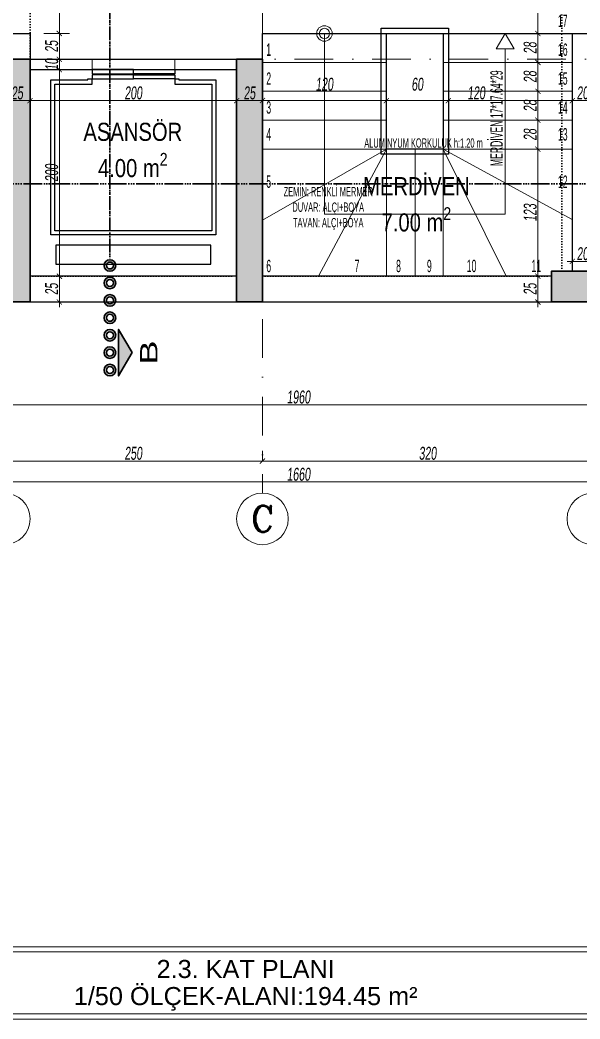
# Model space of a CAD drawing. Header units: millimetres. Extents: x -2145 to 33996, y -835 to 2363.
# Drawn here: x 14820 to 15362, y -835 to 133 of the extents above; entities that cross this region are included whole.
import ezdxf
from ezdxf.enums import TextEntityAlignment as Align

# ---------------------------------------------------------------- set-up
doc = ezdxf.new("R2010")
doc.units = ezdxf.units.MM
for name, pattern in [('ACAD_ISO06W100', [36, 24, -3, 0, -3, 0, -3, 0, -3]), ('DASHDOT', [1, 0.5, -0.25, 0, -0.25]), ('DOT', [0.25, 0, -0.25]), ('HIDDEN', [9.525, 6.35, -3.175])]:
    doc.linetypes.add(name, pattern=pattern)
doc.layers.add('ALAN', color=3, linetype='Continuous', lineweight=25, plot=False)
for name, color, linetype, lineweight in [('arcCGDM_antet', 85, 'Continuous', 20), ('NET_AKS', 251, 'DASHDOT', 9), ('NET_AKS_YAZI', 31, 'DASHDOT', 9), ('NET_DUVAR', 150, 'Continuous', 18), ('NET_IZDUSUM', 251, 'HIDDEN', 5), ('NET_KESİT_ÇİZİGİSİ', 1, 'Continuous', 30), ('NET_KOLON_TARAMA', 8, 'Continuous', 0), ('NET_MERDİVEN', 212, 'Continuous', 13), ('NET_TAŞIYICI', 1, 'Continuous', 35), ('NET_ÖLÇÜ DIŞ', 235, 'Continuous', 9), ('NET_ÖLÇÜ İÇ', 54, 'Continuous', 9), ('NET_ÖLÇÜ_AKS', 31, 'Continuous', 15), ('T-INCE', 254, 'Continuous', 0)]:
    doc.layers.add(name, color=color, linetype=linetype, lineweight=lineweight)
for name, color, linetype in [('Merdiven', 7, 'Continuous'), ('NET_KİRİŞ', 253, 'DOT'), ('NET_POZ', 41, 'Continuous'), ('T-GOR-5', 33, 'Continuous'), ('T-MAH-AD', 7, 'Continuous'), ('text', 7, 'Continuous')]:
    doc.layers.add(name, color=color, linetype=linetype)
doc.styles.add('ARIALTR', font='arial.ttf', dxfattribs={"width": 0.8, "height": 22.5})
doc.styles.add('ARıAL', font='arial.ttf', dxfattribs={"width": 0.7})
doc.styles.add('BODRUM', font='swisscl.ttf', dxfattribs={"width": 0.8, "oblique": 5})
doc.styles.get("Standard").update_dxf_attribs({"font": 'arial.ttf'})
doc.styles.add('TAks_2', font='ROMANC', dxfattribs={"height": 5})
doc.dimstyles.new('olcu-50', dxfattribs={"dimscale": 0, "dimtxt": 12.5, "dimasz": 5, "dimexe": 10, "dimexo": 10, "dimgap": 1, "dimtad": 1, "dimdec": 1, "dimzin": 12, "dimtxsty": 'BODRUM', "dimblk": 'ARCHTICK', "dimcen": 8, "dimdle": 5, "dimclrd": 256, "dimclre": 256, "dimclrt": 256, "dimadec": 0, "dimazin": 2, "dimtfac": 1, "dimtdec": 1, "dimtix": 1, "dimtmove": 0, "dimatfit": 3, "dimldrblk": 'ARCHTICK', "dimfxl": 15, "dimfxlon": 1, "dimlwd": -1, "dimlwe": -1, "dimarcsym": 0})

# ---------------------------------------------------------------- blocks, each defined once
blk = doc.blocks.new('A$Cec846f78')
at = {"layer": 'NET_TAŞIYICI'}
for points in [[(-1115, 0), (-1115, 235), (-1090, 235), (-1090, 225), (-1090, 0)], [(-890, 0), (-890, 225), (-890, 235), (-865, 235), (-865, 0)], [(-585, 0), (-585, 30), (-505, 30), (-505, 0)]]:
    blk.add_lwpolyline(points, close=True, dxfattribs=at)
blk = doc.blocks.new('A$Ca5374770')
at = {"layer": 'NET_KOLON_TARAMA'}
h = blk.add_hatch(dxfattribs=at)
h.set_pattern_fill('ANSI33', color=256)
h.paths.add_polyline_path([(1115, 0), (1115, 235), (1090, 235), (1090, 225), (1090, 0)])
h.paths.add_polyline_path([(890, 0), (890, 225), (890, 235), (865, 235), (865, 0)])
h.paths.add_polyline_path([(1580, 30), (1580, 0), (1660, 0), (1660, 30)])
h.paths.add_polyline_path([(1620, 455), (1620, 385), (1660, 385), (1660, 455)])
h.paths.add_polyline_path([(80, 950), (80, 980), (0, 980), (0, 950)])
h.paths.add_polyline_path([(1580, 980), (1580, 950), (1660, 950), (1660, 980)])
h.paths.add_polyline_path([(1035, 980), (1035, 950), (1115, 950), (1115, 980)])
h.paths.add_polyline_path([(625, 950), (625, 980), (545, 980), (545, 950)])
h.paths.add_polyline_path([(80, 0), (80, 30), (0, 30), (0, 0)])
h.paths.add_polyline_path([(1051, 425), (1051, 385), (1121, 385), (1121, 425)])
h.paths.add_polyline_path([(609, 385), (609, 425), (539, 425), (539, 385)])
h.paths.add_polyline_path([(585, 0), (585, 30), (505, 30), (505, 0)])
h.paths.add_polyline_path([(40, 385), (40, 455), (0, 455), (0, 385)])
at = {"layer": 'NET_TAŞIYICI', "xscale": -1}
blk.add_blockref('A$Cec846f78', (0, 0), dxfattribs=at)
blk = doc.blocks.new('*U618')
for points in [[(0, -4), (0, 0), (-40, 0), (-40, -4)], [(0, -4), (0, 0), (40, 0), (40, -4)], [(0, -9), (0, -5), (-40, -5), (-40, -9)], [(0, -9), (0, -5), (40, -5), (40, -9)], [(75, -170), (-75, -170), (-75, -188.45), (75, -188.45)]]:
    blk.add_lwpolyline(points, close=True)
for points in [[(40, -9), (44, -9), (44, -10), (80, -10), (80, -160), (-80, -160), (-80, -10), (-44, -10), (-44, -9), (-40, -9)], [(40, -9), (40, -14), (76, -14), (76, -156), (-76, -156), (-76, -14), (-40, -14), (-40, -9)]]:
    blk.add_lwpolyline(points)
blk = doc.blocks.new('İŞRT - KES YER')
at = {"layer": 'NET_KESİT_ÇİZİGİSİ'}
h = blk.add_hatch(color=251, dxfattribs=at)
h.dxf.hatch_style = 1
h.paths.add_polyline_path([(0, 0), (40, -23.1), (-40, -23.1)])
h = blk.add_hatch(color=256, dxfattribs=at)
h.dxf.hatch_style = 1
h.paths.add_polyline_path([(160, -38.1, -1), (140, -38.1, -1)])
h.paths.add_polyline_path([(144, -38.1, 1), (156, -38.1, 1)], flags=16)
h.paths.add_polyline_path([(130, -38.1, -1), (110, -38.1, -1)])
h.paths.add_polyline_path([(114, -38.1, 1), (126, -38.1, 1)], flags=16)
h.paths.add_polyline_path([(100, -38.1, -1), (80, -38.1, -1)])
h.paths.add_polyline_path([(84, -38.1, 1), (96, -38.1, 1)], flags=16)
h.paths.add_polyline_path([(70, -38.1, -1), (50, -38.1, -1)])
h.paths.add_polyline_path([(54, -38.1, 1), (66, -38.1, 1)], flags=16)
h.paths.add_polyline_path([(40, -38.1, -1), (20, -38.1, -1)])
h.paths.add_polyline_path([(24, -38.1, 1), (36, -38.1, 1)], flags=16)
h.paths.add_polyline_path([(10, -38.1, -1), (-10, -38.1, -1)])
h.paths.add_polyline_path([(-6, -38.1, 1), (6, -38.1, 1)], flags=16)
h.paths.add_polyline_path([(-20, -38.1, -1), (-40, -38.1, -1)])
h.paths.add_polyline_path([(-36, -38.1, 1), (-24, -38.1, 1)], flags=16)
blk.add_lwpolyline([(0, 0), (40, -23.1), (-40, -23.1)], close=True, dxfattribs=at)
for centre, radius in [((-30, -38.1), 10), ((-30, -38.1), 6), ((0, -38.1), 10), ((0, -38.1), 6), ((30, -38.1), 10), ((30, -38.1), 6), ((60, -38.1), 10), ((60, -38.1), 6), ((90, -38.1), 10), ((90, -38.1), 6), ((120, -38.1), 10), ((120, -38.1), 6), ((150, -38.1), 10), ((150, -38.1), 6)]:
    blk.add_circle(centre, radius, dxfattribs=at)
blk = doc.blocks.new('*U634')
at = {"layer": 'NET_KESİT_ÇİZİGİSİ', "linetype": 'ACAD_ISO06W100'}
blk.add_lwpolyline([(1807.3, 0), (200, 0)], dxfattribs=at)
at = {"layer": 'NET_KESİT_ÇİZİGİSİ'}
blk.add_blockref('İŞRT - KES YER', (40, 38.1), dxfattribs=at)
at = {"layer": 'NET_KESİT_ÇİZİGİSİ', "style": 'ARıAL', "width": 1.5}
for tag, p in [('KESİTSOL', (40, 66.8)), ('KESİTSAĞ', (1967.3, 66.8))]:
    blk.add_attdef(tag, text='', height=30, dxfattribs=at).set_placement(p, align=Align.MIDDLE_CENTER)
blk = doc.blocks.new('_ArchTick')
at = {"color": 0, "linetype": 'ByBlock', "const_width": 0.15}
blk.add_lwpolyline([(-0.5, -0.5), (0.5, 0.5)], dxfattribs=at)
blk = doc.blocks.new('*D1577')
at = {"layer": 'Defpoints', "color": 0, "transparency": 16777216}
for p in [(-285, -1133.99), (-35, -1133.99), (-35, -1133.99)]:
    blk.add_point(p, dxfattribs=at)
at = {"layer": 'NET_ÖLÇÜ_AKS', "transparency": 16777216}
for p, q in [((-285, -1133.99), (-285, -1123.99)), ((-35, -1133.99), (-35, -1123.99)), ((-290, -1133.99), (-30, -1133.99))]:
    blk.add_line(p, q, dxfattribs=at)
at = {"layer": 'NET_ÖLÇÜ_AKS', "transparency": 16777216, "xscale": 5, "yscale": 5, "zscale": 5, "rotation": 180}
blk.add_blockref('_ArchTick', (-285, -1133.99), dxfattribs=at)
at = {"layer": 'NET_ÖLÇÜ_AKS', "transparency": 16777216, "xscale": 5, "yscale": 5, "zscale": 5}
blk.add_blockref('_ArchTick', (-35, -1133.99), dxfattribs=at)
at = {"layer": 'NET_ÖLÇÜ_AKS', "transparency": 16777216, "insert": (-160, -1126.59), "char_height": 12.5, "attachment_point": 5, "style": 'BODRUM'}
blk.add_mtext('250', dxfattribs=at)
blk = doc.blocks.new('*D1578')
at = {"layer": 'Defpoints', "color": 0, "transparency": 16777216}
for p in [(-35, -1133.99), (285, -1133.99), (285, -1133.99)]:
    blk.add_point(p, dxfattribs=at)
at = {"layer": 'NET_ÖLÇÜ_AKS', "transparency": 16777216}
for p, q in [((-35, -1133.99), (-35, -1123.99)), ((285, -1133.99), (285, -1123.99)), ((-40, -1133.99), (290, -1133.99))]:
    blk.add_line(p, q, dxfattribs=at)
at = {"layer": 'NET_ÖLÇÜ_AKS', "transparency": 16777216, "xscale": 5, "yscale": 5, "zscale": 5, "rotation": 180}
blk.add_blockref('_ArchTick', (-35, -1133.99), dxfattribs=at)
at = {"layer": 'NET_ÖLÇÜ_AKS', "transparency": 16777216, "xscale": 5, "yscale": 5, "zscale": 5}
blk.add_blockref('_ArchTick', (285, -1133.99), dxfattribs=at)
at = {"layer": 'NET_ÖLÇÜ_AKS', "transparency": 16777216, "insert": (125, -1126.58), "char_height": 12.5, "attachment_point": 5, "style": 'BODRUM'}
blk.add_mtext('320', dxfattribs=at)
blk = doc.blocks.new('*D1580')
at = {"layer": 'Defpoints', "color": 0, "transparency": 16777216}
for p in [(-830, -1133.99), (830, -1133.99), (830, -1154.27)]:
    blk.add_point(p, dxfattribs=at)
at = {"layer": 'NET_ÖLÇÜ_AKS', "transparency": 16777216}
for p, q in [((-830, -1143.99), (-830, -1164.27)), ((830, -1143.99), (830, -1164.27)), ((-835, -1154.27), (835, -1154.27))]:
    blk.add_line(p, q, dxfattribs=at)
at = {"layer": 'NET_ÖLÇÜ_AKS', "transparency": 16777216, "xscale": 5, "yscale": 5, "zscale": 5, "rotation": 180}
blk.add_blockref('_ArchTick', (-830, -1154.27), dxfattribs=at)
at = {"layer": 'NET_ÖLÇÜ_AKS', "transparency": 16777216, "xscale": 5, "yscale": 5, "zscale": 5}
blk.add_blockref('_ArchTick', (830, -1154.27), dxfattribs=at)
at = {"layer": 'NET_ÖLÇÜ_AKS', "transparency": 16777216, "insert": (0, -1146.87), "char_height": 12.5, "attachment_point": 5, "style": 'BODRUM'}
blk.add_mtext('1660', dxfattribs=at)
blk = doc.blocks.new('A$C5ec6af74')
at = {"layer": 'NET_AKS', "ltscale": 75}
for p, q in [((-70, 1185), (-70, -185)), ((1125, 235), (-1195, 235)), ((1125, 0), (-1195, 0))]:
    blk.add_line(p, q, dxfattribs=at)
at = {"layer": 'NET_AKS', "linetype": 'Continuous', "ltscale": 100}
for centre in [(-320, -210), (-70, -210), (250, -210)]:
    blk.add_circle(centre, 25, dxfattribs=at)
at = {"layer": 'NET_AKS_YAZI', "linetype": 'Continuous', "style": 'TAks_2'}
blk.add_text('C', height=25, dxfattribs=at).set_placement((-70, -210), align=Align.MIDDLE_CENTER)
blk = doc.blocks.new('*D864')
at = {"layer": 'Defpoints', "color": 0, "transparency": 16777216}
for p in [(14857.79, -115.39), (14857.79, -115.39), (14857.79, -140.39)]:
    blk.add_point(p, dxfattribs=at)
at = {"layer": 'NET_ÖLÇÜ İÇ', "transparency": 16777216}
for p, q in [((14857.79, -145.39), (14857.79, -110.39)), ((14857.79, -115.39), (14867.79, -115.39)), ((14857.79, -140.39), (14867.79, -140.39))]:
    blk.add_line(p, q, dxfattribs=at)
at = {"layer": 'NET_ÖLÇÜ İÇ', "transparency": 16777216, "xscale": 5, "yscale": 5, "zscale": 5}
for p, rotation in [((14857.79, -115.39), 90), ((14857.79, -140.39), 270)]:
    blk.add_blockref('_ArchTick', p, dxfattribs=dict(at, rotation=rotation))
at = {"layer": 'NET_ÖLÇÜ İÇ', "transparency": 16777216, "insert": (14850.39, -127.89), "char_height": 12.5, "attachment_point": 5, "rotation": 90, "style": 'BODRUM'}
blk.add_mtext('25', dxfattribs=at)
blk = doc.blocks.new('*D865')
at = {"layer": 'Defpoints', "color": 0, "transparency": 16777216}
for p in [(14857.79, 84.61), (14857.79, 84.61), (14857.79, -115.39)]:
    blk.add_point(p, dxfattribs=at)
at = {"layer": 'NET_ÖLÇÜ İÇ', "transparency": 16777216}
for p, q in [((14857.79, -120.39), (14857.79, 89.61)), ((14857.79, 84.61), (14867.79, 84.61)), ((14857.79, -115.39), (14867.79, -115.39))]:
    blk.add_line(p, q, dxfattribs=at)
at = {"layer": 'NET_ÖLÇÜ İÇ', "transparency": 16777216, "xscale": 5, "yscale": 5, "zscale": 5}
for p, rotation in [((14857.79, 84.61), 90), ((14857.79, -115.39), 270)]:
    blk.add_blockref('_ArchTick', p, dxfattribs=dict(at, rotation=rotation))
at = {"layer": 'NET_ÖLÇÜ İÇ', "transparency": 16777216, "insert": (14850.39, -15.39), "char_height": 12.5, "attachment_point": 5, "rotation": 90, "style": 'BODRUM'}
blk.add_mtext('200', dxfattribs=at)
blk = doc.blocks.new('*D866')
at = {"layer": 'Defpoints', "color": 0, "transparency": 16777216}
for p in [(14857.79, 94.61), (14857.79, 94.61), (14857.79, 84.61)]:
    blk.add_point(p, dxfattribs=at)
at = {"layer": 'NET_ÖLÇÜ İÇ', "transparency": 16777216}
for p, q in [((14857.79, 94.61), (14857.79, 99.61)), ((14857.79, 94.61), (14867.79, 94.61)), ((14857.79, 84.61), (14857.79, 94.61)), ((14857.79, 84.61), (14867.79, 84.61)), ((14857.79, 84.61), (14857.79, 79.61))]:
    blk.add_line(p, q, dxfattribs=at)
at = {"layer": 'NET_ÖLÇÜ İÇ', "transparency": 16777216, "xscale": 5, "yscale": 5, "zscale": 5}
for p, rotation in [((14857.79, 94.61), 270), ((14857.79, 84.61), 90)]:
    blk.add_blockref('_ArchTick', p, dxfattribs=dict(at, rotation=rotation))
at = {"layer": 'NET_ÖLÇÜ İÇ', "transparency": 16777216, "insert": (14850.39, 89.61), "char_height": 12.5, "attachment_point": 5, "rotation": 90, "style": 'BODRUM'}
blk.add_mtext('10', dxfattribs=at)
blk = doc.blocks.new('*D867')
at = {"layer": 'Defpoints', "color": 0, "transparency": 16777216}
for p in [(14829.48, 119.61), (14857.79, 119.61), (14857.79, 94.61)]:
    blk.add_point(p, dxfattribs=at)
at = {"layer": 'NET_ÖLÇÜ İÇ', "transparency": 16777216}
for p, q in [((14842.79, 119.61), (14867.79, 119.61)), ((14857.79, 89.61), (14857.79, 124.61)), ((14857.79, 94.61), (14867.79, 94.61))]:
    blk.add_line(p, q, dxfattribs=at)
at = {"layer": 'NET_ÖLÇÜ İÇ', "transparency": 16777216, "xscale": 5, "yscale": 5, "zscale": 5}
for p, rotation in [((14857.79, 119.61), 90), ((14857.79, 94.61), 270)]:
    blk.add_blockref('_ArchTick', p, dxfattribs=dict(at, rotation=rotation))
at = {"layer": 'NET_ÖLÇÜ İÇ', "transparency": 16777216, "insert": (14850.39, 107.11), "char_height": 12.5, "attachment_point": 5, "rotation": 90, "style": 'BODRUM'}
blk.add_mtext('25', dxfattribs=at)
blk = doc.blocks.new('*D868')
at = {"layer": 'Defpoints', "color": 0, "transparency": 16777216}
for p in [(14857.79, 244.61), (14857.79, 244.61), (14829.48, 119.61)]:
    blk.add_point(p, dxfattribs=at)
at = {"layer": 'NET_ÖLÇÜ İÇ', "transparency": 16777216}
for p, q in [((14857.79, 114.61), (14857.79, 249.61)), ((14857.79, 244.61), (14867.79, 244.61)), ((14842.79, 119.61), (14867.79, 119.61))]:
    blk.add_line(p, q, dxfattribs=at)
at = {"layer": 'NET_ÖLÇÜ İÇ', "transparency": 16777216, "xscale": 5, "yscale": 5, "zscale": 5}
for p, rotation in [((14857.79, 244.61), 90), ((14857.79, 119.61), 270)]:
    blk.add_blockref('_ArchTick', p, dxfattribs=dict(at, rotation=rotation))
at = {"layer": 'NET_ÖLÇÜ İÇ', "transparency": 16777216, "insert": (14850.39, 182.11), "char_height": 12.5, "attachment_point": 5, "rotation": 90, "style": 'BODRUM'}
blk.add_mtext('125', dxfattribs=at)
blk = doc.blocks.new('*D923')
at = {"layer": 'Defpoints', "color": 0, "transparency": 16777216}
for p in [(15321.16, -115.39), (15321.16, -115.39), (15321.16, -140.39)]:
    blk.add_point(p, dxfattribs=at)
at = {"layer": 'NET_ÖLÇÜ İÇ', "transparency": 16777216}
for p, q in [((15321.16, -115.39), (15311.16, -115.39)), ((15321.16, -145.39), (15321.16, -110.39)), ((15321.16, -140.39), (15311.16, -140.39))]:
    blk.add_line(p, q, dxfattribs=at)
at = {"layer": 'NET_ÖLÇÜ İÇ', "transparency": 16777216, "xscale": 5, "yscale": 5, "zscale": 5}
for p, rotation in [((15321.16, -115.39), 90), ((15321.16, -140.39), 270)]:
    blk.add_blockref('_ArchTick', p, dxfattribs=dict(at, rotation=rotation))
at = {"layer": 'NET_ÖLÇÜ İÇ', "transparency": 16777216, "insert": (15313.76, -127.89), "char_height": 12.5, "attachment_point": 5, "rotation": 90, "style": 'BODRUM'}
blk.add_mtext('25', dxfattribs=at)
blk = doc.blocks.new('*D924')
at = {"layer": 'Defpoints', "color": 0, "transparency": 16777216}
for p in [(15321.16, 7.61), (15321.16, 7.61), (15321.16, -115.39)]:
    blk.add_point(p, dxfattribs=at)
at = {"layer": 'NET_ÖLÇÜ İÇ', "transparency": 16777216}
for p, q in [((15321.16, -120.39), (15321.16, 12.61)), ((15321.16, 7.61), (15311.16, 7.61)), ((15321.16, -115.39), (15311.16, -115.39))]:
    blk.add_line(p, q, dxfattribs=at)
at = {"layer": 'NET_ÖLÇÜ İÇ', "transparency": 16777216, "xscale": 5, "yscale": 5, "zscale": 5}
for p, rotation in [((15321.16, 7.61), 90), ((15321.16, -115.39), 270)]:
    blk.add_blockref('_ArchTick', p, dxfattribs=dict(at, rotation=rotation))
at = {"layer": 'NET_ÖLÇÜ İÇ', "transparency": 16777216, "insert": (15313.76, -53.89), "char_height": 12.5, "attachment_point": 5, "rotation": 90, "style": 'BODRUM'}
blk.add_mtext('123', dxfattribs=at)
blk = doc.blocks.new('*D925')
at = {"layer": 'Defpoints', "color": 0, "transparency": 16777216}
for p in [(15321.16, 244.61), (15321.16, 244.61), (15349.48, 119.61)]:
    blk.add_point(p, dxfattribs=at)
at = {"layer": 'NET_ÖLÇÜ İÇ', "transparency": 16777216}
for p, q in [((15321.16, 244.61), (15311.16, 244.61)), ((15321.16, 114.61), (15321.16, 249.61)), ((15336.16, 119.61), (15311.16, 119.61))]:
    blk.add_line(p, q, dxfattribs=at)
at = {"layer": 'NET_ÖLÇÜ İÇ', "transparency": 16777216, "xscale": 5, "yscale": 5, "zscale": 5}
for p, rotation in [((15321.16, 244.61), 90), ((15321.16, 119.61), 270)]:
    blk.add_blockref('_ArchTick', p, dxfattribs=dict(at, rotation=rotation))
at = {"layer": 'NET_ÖLÇÜ İÇ', "transparency": 16777216, "insert": (15313.76, 182.11), "char_height": 12.5, "attachment_point": 5, "rotation": 90, "style": 'BODRUM'}
blk.add_mtext('125', dxfattribs=at)
blk = doc.blocks.new('*D964')
at = {"layer": 'Defpoints', "color": 0, "transparency": 16777216}
for p in [(15321.16, 35.61), (15321.16, 35.61), (15321.16, 7.61)]:
    blk.add_point(p, dxfattribs=at)
at = {"layer": 'NET_ÖLÇÜ İÇ', "transparency": 16777216}
for p, q in [((15321.16, 2.61), (15321.16, 40.61)), ((15321.16, 35.61), (15311.16, 35.61)), ((15321.16, 7.61), (15331.16, 7.61))]:
    blk.add_line(p, q, dxfattribs=at)
at = {"layer": 'NET_ÖLÇÜ İÇ', "transparency": 16777216, "xscale": 5, "yscale": 5, "zscale": 5}
for p, rotation in [((15321.16, 35.61), 90), ((15321.16, 7.61), 270)]:
    blk.add_blockref('_ArchTick', p, dxfattribs=dict(at, rotation=rotation))
at = {"layer": 'NET_ÖLÇÜ İÇ', "transparency": 16777216, "insert": (15313.76, 21.61), "char_height": 12.5, "attachment_point": 5, "rotation": 90, "style": 'BODRUM'}
blk.add_mtext('28', dxfattribs=at)
blk = doc.blocks.new('*D965')
at = {"layer": 'Defpoints', "color": 0, "transparency": 16777216}
for p in [(15321.16, 63.61), (15321.16, 63.61), (15321.16, 35.61)]:
    blk.add_point(p, dxfattribs=at)
at = {"layer": 'NET_ÖLÇÜ İÇ', "transparency": 16777216}
for p, q in [((15321.16, 30.61), (15321.16, 68.61)), ((15321.16, 63.61), (15311.16, 63.61)), ((15321.16, 35.61), (15311.16, 35.61))]:
    blk.add_line(p, q, dxfattribs=at)
at = {"layer": 'NET_ÖLÇÜ İÇ', "transparency": 16777216, "xscale": 5, "yscale": 5, "zscale": 5}
for p, rotation in [((15321.16, 63.61), 90), ((15321.16, 35.61), 270)]:
    blk.add_blockref('_ArchTick', p, dxfattribs=dict(at, rotation=rotation))
at = {"layer": 'NET_ÖLÇÜ İÇ', "transparency": 16777216, "insert": (15313.76, 49.61), "char_height": 12.5, "attachment_point": 5, "rotation": 90, "style": 'BODRUM'}
blk.add_mtext('28', dxfattribs=at)
blk = doc.blocks.new('*D966')
at = {"layer": 'Defpoints', "color": 0, "transparency": 16777216}
for p in [(15321.16, 91.61), (15321.16, 91.61), (15321.16, 63.61)]:
    blk.add_point(p, dxfattribs=at)
at = {"layer": 'NET_ÖLÇÜ İÇ', "transparency": 16777216}
for p, q in [((15321.16, 58.61), (15321.16, 96.61)), ((15321.16, 91.61), (15331.16, 91.61)), ((15321.16, 63.61), (15311.16, 63.61))]:
    blk.add_line(p, q, dxfattribs=at)
at = {"layer": 'NET_ÖLÇÜ İÇ', "transparency": 16777216, "xscale": 5, "yscale": 5, "zscale": 5}
for p, rotation in [((15321.16, 91.61), 90), ((15321.16, 63.61), 270)]:
    blk.add_blockref('_ArchTick', p, dxfattribs=dict(at, rotation=rotation))
at = {"layer": 'NET_ÖLÇÜ İÇ', "transparency": 16777216, "insert": (15313.76, 77.61), "char_height": 12.5, "attachment_point": 5, "rotation": 90, "style": 'BODRUM'}
blk.add_mtext('28', dxfattribs=at)
blk = doc.blocks.new('*D967')
at = {"layer": 'Defpoints', "color": 0, "transparency": 16777216}
for p in [(15321.16, 119.61), (15321.16, 119.61), (15321.16, 91.61)]:
    blk.add_point(p, dxfattribs=at)
at = {"layer": 'NET_ÖLÇÜ İÇ', "transparency": 16777216}
for p, q in [((15321.16, 86.61), (15321.16, 124.61)), ((15321.16, 119.61), (15331.16, 119.61)), ((15321.16, 91.61), (15331.16, 91.61))]:
    blk.add_line(p, q, dxfattribs=at)
at = {"layer": 'NET_ÖLÇÜ İÇ', "transparency": 16777216, "xscale": 5, "yscale": 5, "zscale": 5}
for p, rotation in [((15321.16, 119.61), 90), ((15321.16, 91.61), 270)]:
    blk.add_blockref('_ArchTick', p, dxfattribs=dict(at, rotation=rotation))
at = {"layer": 'NET_ÖLÇÜ İÇ', "transparency": 16777216, "insert": (15313.76, 105.61), "char_height": 12.5, "attachment_point": 5, "rotation": 90, "style": 'BODRUM'}
blk.add_mtext('28', dxfattribs=at)
blk = doc.blocks.new('*D974')
at = {"layer": 'Defpoints', "color": 0, "transparency": 16777216}
for p in [(15354.48, 54.8), (15354.48, 54.59), (15374.48, 54.59)]:
    blk.add_point(p, dxfattribs=at)
at = {"layer": 'NET_ÖLÇÜ İÇ', "transparency": 16777216}
for p, q in [((15374.48, 54.59), (15374.48, 64.59)), ((15379.48, 54.59), (15349.48, 54.59)), ((15354.48, 54.59), (15354.48, 44.59))]:
    blk.add_line(p, q, dxfattribs=at)
at = {"layer": 'NET_ÖLÇÜ İÇ', "transparency": 16777216, "xscale": 5, "yscale": 5, "zscale": 5, "rotation": 180}
blk.add_blockref('_ArchTick', (15354.48, 54.59), dxfattribs=at)
at = {"layer": 'NET_ÖLÇÜ İÇ', "transparency": 16777216, "xscale": 5, "yscale": 5, "zscale": 5}
blk.add_blockref('_ArchTick', (15374.48, 54.59), dxfattribs=at)
at = {"layer": 'NET_ÖLÇÜ İÇ', "transparency": 16777216, "insert": (15364.48, 61.99), "char_height": 12.5, "attachment_point": 5, "style": 'BODRUM'}
blk.add_mtext('20', dxfattribs=at)
blk = doc.blocks.new('*D975')
at = {"layer": 'Defpoints', "color": 0, "transparency": 16777216}
for p in [(15234.48, 54.59), (15234.48, 52.3), (15354.48, 54.8)]:
    blk.add_point(p, dxfattribs=at)
at = {"layer": 'NET_ÖLÇÜ İÇ', "transparency": 16777216}
for p, q in [((15234.48, 54.59), (15234.48, 64.59)), ((15359.48, 54.59), (15229.48, 54.59)), ((15354.48, 54.59), (15354.48, 44.59))]:
    blk.add_line(p, q, dxfattribs=at)
at = {"layer": 'NET_ÖLÇÜ İÇ', "transparency": 16777216, "xscale": 5, "yscale": 5, "zscale": 5, "rotation": 180}
blk.add_blockref('_ArchTick', (15234.48, 54.59), dxfattribs=at)
at = {"layer": 'NET_ÖLÇÜ İÇ', "transparency": 16777216, "xscale": 5, "yscale": 5, "zscale": 5}
blk.add_blockref('_ArchTick', (15354.48, 54.59), dxfattribs=at)
at = {"layer": 'NET_ÖLÇÜ İÇ', "transparency": 16777216, "insert": (15261.58, 61.99), "char_height": 12.5, "attachment_point": 5, "style": 'BODRUM'}
blk.add_mtext('120', dxfattribs=at)
blk = doc.blocks.new('*D976')
at = {"layer": 'Defpoints', "color": 0, "transparency": 16777216}
for p in [(15174.48, 54.59), (15174.48, 53.24), (15234.48, 52.3)]:
    blk.add_point(p, dxfattribs=at)
at = {"layer": 'NET_ÖLÇÜ İÇ', "transparency": 16777216}
for p, q in [((15174.48, 54.59), (15174.48, 64.59)), ((15234.48, 54.59), (15234.48, 64.59)), ((15239.48, 54.59), (15169.48, 54.59))]:
    blk.add_line(p, q, dxfattribs=at)
at = {"layer": 'NET_ÖLÇÜ İÇ', "transparency": 16777216, "xscale": 5, "yscale": 5, "zscale": 5, "rotation": 180}
blk.add_blockref('_ArchTick', (15174.48, 54.59), dxfattribs=at)
at = {"layer": 'NET_ÖLÇÜ İÇ', "transparency": 16777216, "xscale": 5, "yscale": 5, "zscale": 5}
blk.add_blockref('_ArchTick', (15234.48, 54.59), dxfattribs=at)
at = {"layer": 'NET_ÖLÇÜ İÇ', "transparency": 16777216, "insert": (15204.48, 70.39), "char_height": 12.5, "attachment_point": 5, "style": 'BODRUM'}
blk.add_mtext('60', dxfattribs=at)
blk = doc.blocks.new('*D977')
at = {"layer": 'Defpoints', "color": 0, "transparency": 16777216}
for p in [(15054.48, 54.59), (15054.48, 54.18), (15174.48, 53.24)]:
    blk.add_point(p, dxfattribs=at)
at = {"layer": 'NET_ÖLÇÜ İÇ', "transparency": 16777216}
for p, q in [((15054.48, 54.59), (15054.48, 64.59)), ((15174.48, 54.59), (15174.48, 64.59)), ((15179.48, 54.59), (15049.48, 54.59))]:
    blk.add_line(p, q, dxfattribs=at)
at = {"layer": 'NET_ÖLÇÜ İÇ', "transparency": 16777216, "xscale": 5, "yscale": 5, "zscale": 5, "rotation": 180}
blk.add_blockref('_ArchTick', (15054.48, 54.59), dxfattribs=at)
at = {"layer": 'NET_ÖLÇÜ İÇ', "transparency": 16777216, "xscale": 5, "yscale": 5, "zscale": 5}
blk.add_blockref('_ArchTick', (15174.48, 54.59), dxfattribs=at)
at = {"layer": 'NET_ÖLÇÜ İÇ', "transparency": 16777216, "insert": (15114.48, 70.39), "char_height": 12.5, "attachment_point": 5, "style": 'BODRUM'}
blk.add_mtext('120', dxfattribs=at)
blk = doc.blocks.new('*D978')
at = {"layer": 'Defpoints', "color": 0, "transparency": 16777216}
for p in [(15029.48, 54.59), (15029.48, 53.55), (15054.48, 54.18)]:
    blk.add_point(p, dxfattribs=at)
at = {"layer": 'NET_ÖLÇÜ İÇ', "transparency": 16777216}
for p, q in [((15029.48, 54.59), (15029.48, 64.59)), ((15054.48, 54.59), (15054.48, 64.59)), ((15059.48, 54.59), (15024.48, 54.59))]:
    blk.add_line(p, q, dxfattribs=at)
at = {"layer": 'NET_ÖLÇÜ İÇ', "transparency": 16777216, "xscale": 5, "yscale": 5, "zscale": 5, "rotation": 180}
blk.add_blockref('_ArchTick', (15029.48, 54.59), dxfattribs=at)
at = {"layer": 'NET_ÖLÇÜ İÇ', "transparency": 16777216, "xscale": 5, "yscale": 5, "zscale": 5}
blk.add_blockref('_ArchTick', (15054.48, 54.59), dxfattribs=at)
at = {"layer": 'NET_ÖLÇÜ İÇ', "transparency": 16777216, "insert": (15041.98, 61.99), "char_height": 12.5, "attachment_point": 5, "style": 'BODRUM'}
blk.add_mtext('25', dxfattribs=at)
blk = doc.blocks.new('*D979')
at = {"layer": 'Defpoints', "color": 0, "transparency": 16777216}
for p in [(14829.48, 54.59), (14829.48, 54.19), (15029.48, 53.55)]:
    blk.add_point(p, dxfattribs=at)
at = {"layer": 'NET_ÖLÇÜ İÇ', "transparency": 16777216}
for p, q in [((14829.48, 54.59), (14829.48, 64.59)), ((15029.48, 54.59), (15029.48, 64.59)), ((15034.48, 54.59), (14824.48, 54.59))]:
    blk.add_line(p, q, dxfattribs=at)
at = {"layer": 'NET_ÖLÇÜ İÇ', "transparency": 16777216, "xscale": 5, "yscale": 5, "zscale": 5, "rotation": 180}
blk.add_blockref('_ArchTick', (14829.48, 54.59), dxfattribs=at)
at = {"layer": 'NET_ÖLÇÜ İÇ', "transparency": 16777216, "xscale": 5, "yscale": 5, "zscale": 5}
blk.add_blockref('_ArchTick', (15029.48, 54.59), dxfattribs=at)
at = {"layer": 'NET_ÖLÇÜ İÇ', "transparency": 16777216, "insert": (14929.48, 61.99), "char_height": 12.5, "attachment_point": 5, "style": 'BODRUM'}
blk.add_mtext('200', dxfattribs=at)
blk = doc.blocks.new('*D980')
at = {"layer": 'Defpoints', "color": 0, "transparency": 16777216}
for p in [(14804.48, 54.59), (14804.48, 54.59), (14829.48, 54.19)]:
    blk.add_point(p, dxfattribs=at)
at = {"layer": 'NET_ÖLÇÜ İÇ', "transparency": 16777216}
for p, q in [((14804.48, 54.59), (14804.48, 64.59)), ((14829.48, 54.59), (14829.48, 64.59)), ((14834.48, 54.59), (14799.48, 54.59))]:
    blk.add_line(p, q, dxfattribs=at)
at = {"layer": 'NET_ÖLÇÜ İÇ', "transparency": 16777216, "xscale": 5, "yscale": 5, "zscale": 5, "rotation": 180}
blk.add_blockref('_ArchTick', (14804.48, 54.59), dxfattribs=at)
at = {"layer": 'NET_ÖLÇÜ İÇ', "transparency": 16777216, "xscale": 5, "yscale": 5, "zscale": 5}
blk.add_blockref('_ArchTick', (14829.48, 54.59), dxfattribs=at)
at = {"layer": 'NET_ÖLÇÜ İÇ', "transparency": 16777216, "insert": (14816.98, 61.99), "char_height": 12.5, "attachment_point": 5, "style": 'BODRUM'}
blk.add_mtext('25', dxfattribs=at)
blk = doc.blocks.new('*D1183')
at = {"layer": 'Defpoints', "color": 0, "transparency": 16777216}
for p in [(14109.48, -140.39), (16069.48, -140.39), (16069.48, -239.89)]:
    blk.add_point(p, dxfattribs=at)
at = {"layer": 'NET_ÖLÇÜ DIŞ', "transparency": 16777216}
for p, q in [((14109.48, -224.89), (14109.48, -249.89)), ((16069.48, -224.89), (16069.48, -249.89)), ((14104.48, -239.89), (16074.48, -239.89))]:
    blk.add_line(p, q, dxfattribs=at)
at = {"layer": 'NET_ÖLÇÜ DIŞ', "transparency": 16777216, "xscale": 5, "yscale": 5, "zscale": 5, "rotation": 180}
blk.add_blockref('_ArchTick', (14109.48, -239.89), dxfattribs=at)
at = {"layer": 'NET_ÖLÇÜ DIŞ', "transparency": 16777216, "xscale": 5, "yscale": 5, "zscale": 5}
blk.add_blockref('_ArchTick', (16069.48, -239.89), dxfattribs=at)
at = {"layer": 'NET_ÖLÇÜ DIŞ', "transparency": 16777216, "insert": (15089.48, -232.48), "char_height": 12.5, "attachment_point": 5, "style": 'BODRUM'}
blk.add_mtext('1960', dxfattribs=at)
blk = doc.blocks.new('A$Cb9b20b1b')
at = {"layer": 'NET_KİRİŞ', "ltscale": 10}
for p, q in [((-315, 25), (-315, 150)), ((200, 0), (200, 150)), ((-315, -205), (-315, 25)), ((-25, -210), (-305, -210)), ((-25, -210), (-165, -210)), ((200, -210), (0, -210)), ((-25, -235), (-305, -235)), ((200, -235), (0, -235))]:
    blk.add_line(p, q, dxfattribs=at)
blk = doc.blocks.new('*U1585')
at = {"layer": 'NET_KESİT_ÇİZİGİSİ', "linetype": 'ACAD_ISO06W100'}
blk.add_lwpolyline([(2626.7, 0), (200, 0)], dxfattribs=at)
at = {"layer": 'NET_KESİT_ÇİZİGİSİ', "style": 'ARıAL', "width": 1.5}
for tag, p in [('KESİTSOL', (40, 66.8)), ('KESİTSAĞ', (2786.7, 66.8))]:
    blk.add_attdef(tag, text='', height=30, dxfattribs=at).set_placement(p, align=Align.MIDDLE_CENTER)
blk = doc.blocks.new('*D1822')
at = {"layer": 'Defpoints', "color": 0, "transparency": 16777216}
for p in [(15354.48, -101.12), (15354.48, -101.12), (15374.48, -101.12)]:
    blk.add_point(p, dxfattribs=at)
at = {"layer": 'NET_ÖLÇÜ İÇ', "transparency": 16777216}
for p, q in [((15354.48, -101.12), (15354.48, -91.12)), ((15374.48, -101.12), (15374.48, -91.12)), ((15379.48, -101.12), (15349.48, -101.12))]:
    blk.add_line(p, q, dxfattribs=at)
at = {"layer": 'NET_ÖLÇÜ İÇ', "transparency": 16777216, "xscale": 5, "yscale": 5, "zscale": 5, "rotation": 180}
blk.add_blockref('_ArchTick', (15354.48, -101.12), dxfattribs=at)
at = {"layer": 'NET_ÖLÇÜ İÇ', "transparency": 16777216, "xscale": 5, "yscale": 5, "zscale": 5}
blk.add_blockref('_ArchTick', (15374.48, -101.12), dxfattribs=at)
at = {"layer": 'NET_ÖLÇÜ İÇ', "transparency": 16777216, "insert": (15364.48, -93.72), "char_height": 12.5, "attachment_point": 5, "style": 'BODRUM'}
blk.add_mtext('20', dxfattribs=at)
blk = doc.blocks.new('A$C3a4dd877')
at = {"layer": 'NET_ÖLÇÜ_AKS'}
for base, p1, p2, picture, middle in [((-35, -1133.99), (-285, -1133.99), (-35, -1133.99), '*D1577', (-160, -1126.59)), ((285, -1133.99), (-35, -1133.99), (285, -1133.99), '*D1578', (125, -1126.58))]:
    dim = blk.add_linear_dim(base=base, p1=p1, p2=p2, angle=180, dimstyle='olcu-50', override={"dimscale": 1, "dimtmove": 1}, dxfattribs=at)
    dim.commit()
    dim.dimension.update_dxf_attribs({"geometry": picture, "text_midpoint": middle})
dim = blk.add_aligned_dim(p1=(-830, -1133.99), p2=(830, -1133.99), distance=-20.28, dimstyle='olcu-50', override={"dimscale": 1}, dxfattribs=at)
dim.commit()
dim.dimension.update_dxf_attribs({"geometry": '*D1580', "text_midpoint": (0, -1146.87)})

msp = doc.modelspace()

# ---------------------------------------------------------------- linework, layer by layer
at = {"layer": 'ALAN'}
for points in [[(16089.48, 839.61), (14089.48, 839.61), (14089.48, 244.61), (14109.48, 244.61), (14109.48, -140.39), (16069.48, -140.39), (16069.48, 244.61), (16089.48, 244.61)], [(15499.48, 119.61), (15499.48, 244.61), (14679.48, 244.61), (14679.48, 119.61), (14829.48, 119.61), (14829.48, 94.61), (15054.48, 94.61), (15054.48, 119.61), (15054.48, 119.61)], [(15354.48, 119.61), (15354.48, -110.39), (15334.48, -110.39), (15334.48, -115.39), (15108.62, -115.39), (15054.48, -115.39), (15054.48, 119.61)], [(15029.48, -115.39), (14829.48, -115.39), (14829.48, 84.61), (15029.48, 84.61)]]:
    msp.add_lwpolyline(points, close=True, dxfattribs=at)
at = {"layer": 'arcCGDM_antet', "ltscale": 10}
for points in [[(13845.97, 1665.32), (16345.97, 1665.32), (16345.97, -834.68), (13845.97, -834.68)], [(13850.97, 1660.32), (16340.97, 1660.32), (16340.97, -829.68), (13850.97, -829.68)], [(13860.97, 1650.32), (16330.97, 1650.32), (16330.97, -769.68), (13860.97, -769.68)], [(13865.97, 1645.32), (16325.97, 1645.32), (16325.97, -764.68), (13865.97, -764.68)]]:
    msp.add_lwpolyline(points, close=True, dxfattribs=at)
at = {"layer": 'NET_DUVAR'}
for p, q in [((14679.48, 119.61), (14829.48, 119.61)), ((14829.48, 119.61), (14679.48, 119.61)), ((14829.48, 119.61), (14829.48, 94.61)), ((15354.48, -110.39), (15354.48, 119.61)), ((15499.48, 119.61), (15354.48, 119.61)), ((14829.48, 94.61), (15029.48, 94.61)), ((14889.48, 84.61), (14889.48, 94.61)), ((14969.48, 84.61), (14969.48, 94.61)), ((14829.48, 84.61), (15029.48, 84.61)), ((15029.48, -115.39), (14829.48, -115.39)), ((15334.48, -115.39), (15054.48, -115.39)), ((15029.48, -140.39), (14829.48, -140.39)), ((15334.48, -140.39), (15054.48, -140.39))]:
    msp.add_line(p, q, dxfattribs=at)
at = {"layer": 'NET_IZDUSUM', "ltscale": 2.5}
msp.add_lwpolyline([(15919.48, 839.61), (14259.48, 839.61), (14259.48, -140.39), (15919.48, -140.39)], close=True, dxfattribs=at)
at = {"layer": 'NET_MERDİVEN'}
for p, q in [((15054.48, 119.61), (15174.48, 119.61)), ((15054.48, 94.61), (15054.48, 119.61)), ((15354.48, 119.61), (15229.48, 119.61)), ((15054.48, 91.61), (15174.48, 91.61)), ((15354.48, 91.61), (15229.48, 91.61)), ((15054.48, 63.61), (15174.48, 63.61)), ((15354.48, 63.61), (15229.48, 63.61)), ((15054.48, 35.61), (15174.48, 35.61)), ((15354.48, 35.61), (15229.48, 35.61)), ((15054.48, 7.61), (15174.48, 7.61)), ((15174.48, 7.61), (15054.48, -61.25)), ((15174.48, 7.61), (15108.62, -115.39)), ((15174.48, 7.61), (15174.48, -115.39)), ((15202.48, 7.61), (15202.48, -115.39)), ((15354.48, 7.61), (15229.48, 7.61)), ((15229.48, 7.61), (15229.48, -115.39)), ((15229.48, 7.61), (15290.33, -115.39)), ((15229.48, 7.61), (15354.48, -60.39))]:
    msp.add_line(p, q, dxfattribs=at)
at = {"layer": 'T-GOR-5'}
for points in [[(15234.48, 2.61), (15169.48, 2.61), (15169.48, 124.61), (15234.48, 124.61)], [(15229.48, 7.61), (15174.48, 7.61), (15174.48, 119.61), (15229.48, 119.61)]]:
    msp.add_lwpolyline(points, close=True, dxfattribs=at)
at = {"layer": 'T-INCE'}
msp.add_lwpolyline([(15114.48, 119.61), (15114.48, -55.39), (15289.48, -55.39), (15289.48, 104.61)], dxfattribs=at)
msp.add_lwpolyline([(15289.48, 119.61), (15298.14, 104.61), (15280.82, 104.61)], close=True, dxfattribs=at)
for radius in [7.5, 5]:
    msp.add_circle((15114.48, 119.61), radius, dxfattribs=at)

# ---------------------------------------------------------------- block references
at = {"layer": 'Merdiven', "ltscale": 2}
msp.add_blockref('*U618', (14929.48, 84.61), dxfattribs=at)
at = {"layer": 'NET_AKS'}
msp.add_blockref('A$C5ec6af74', (15124.48, -140.39), dxfattribs=at)
at = {"layer": 'NET_KESİT_ÇİZİGİSİ', "ltscale": 100}
ref = msp.add_blockref('*U634', (14906.76, -211.94), dxfattribs=dict(at, xscale=-0.5625, yscale=0.5625, zscale=0.5625, rotation=270))
ref.add_attrib('KESİTSOL', 'B', dxfattribs={"height": 16.88, "rotation": 90, "style": 'ARıAL', "width": 1.5}).set_placement((14944.35, -189.44), align=Align.MIDDLE_CENTER)
at = {"layer": 'NET_KESİT_ÇİZİGİSİ', "ltscale": 100, "xscale": -0.75, "yscale": 0.75, "zscale": 0.75}
msp.add_blockref('*U1585', (16165.19, -25.96), dxfattribs=at)
at = {"layer": 'NET_KİRİŞ', "xscale": -1}
msp.add_blockref('A$Cb9b20b1b', (15029.48, 94.61), dxfattribs=at)
at = {"layer": 'NET_TAŞIYICI', "xscale": -1}
msp.add_blockref('A$Ca5374770', (15919.48, -140.39), dxfattribs=at)
at = {"layer": 'NET_ÖLÇÜ_AKS'}
msp.add_blockref('A$C3a4dd877', (15089.48, 839.61), dxfattribs=at)

# ---------------------------------------------------------------- texts
at = {"layer": 'NET_POZ', "transparency": 33554687, "width": 0.5}
for s, p in [('17', (15340.63, 125.96)), ('1', (15058.19, 97.96)), ('16', (15340.63, 97.96)), ('2', (15058.19, 69.96)), ('15', (15340.63, 69.96)), ('3', (15058.19, 41.96)), ('14', (15340.63, 41.96)), ('4', (15058.19, 15.96)), ('13', (15340.63, 15.96)), ('5', (15058.19, -29.89)), ('12', (15340.63, -29.89)), ('6', (15058.19, -111.51)), ('7', (15143.71, -111.51)), ('8', (15183.9, -111.51)), ('9', (15213.74, -111.51)), ('10', (15252.31, -111.51)), ('11', (15314.99, -111.51))]:
    msp.add_text(s, height=12, dxfattribs=at).set_placement(p)
msp.add_text('MERDİVEN 17*17.64*29', height=12, rotation=90, dxfattribs=at).set_placement((15287.12, -8.86))
at = {"layer": 'NET_POZ', "width": 0.5}
msp.add_text('ALUMİNYUM KORKULUK h:1.20 m', height=9, dxfattribs=at).set_placement((15153.06, 9.06))
at = {"layer": 'NET_POZ', "insert": (15118.19, -29.04), "char_height": 9, "width": 105.1157, "attachment_point": 2}
msp.add_mtext('{\\W0.5;ZEMİN: RENKLİ MERMER \\PDUVAR: ALÇI+BOYA\\PTAVAN: ALÇI+BOYA}', dxfattribs=at)
at = {"layer": 'T-MAH-AD', "char_height": 17.5, "attachment_point": 8, "style": 'ARIALTR'}
for s, insert, width in [('\\A1;ASANSÖR\\P4.00 m{\\H0.7x;\\S2^ ;}', (14928.93, -19.74), 121.1216), ('\\A1;MERDİVEN\\P7.00 m{\\H0.7x;\\S2^ ;}', (15203.54, -72.33), 103.6096)]:
    msp.add_mtext(s, dxfattribs=dict(at, insert=insert, width=width))
at = {"layer": 'text', "linetype": 'Continuous', "insert": (15038.23, -777.46), "char_height": 17.5, "width": 396.5028, "attachment_point": 2, "line_spacing_factor": 0.9}
msp.add_mtext('\\A1;2.3. KAT PLANI\\P1/50 ÖLÇEK-ALANI:194.45 m²', dxfattribs=at)

# ---------------------------------------------------------------- dimensions: what is measured, and where the dimension line sits
at = {"layer": 'NET_ÖLÇÜ DIŞ'}
dim = msp.add_aligned_dim(p1=(14109.48, -140.39), p2=(16069.48, -140.39), distance=-99.5, dimstyle='olcu-50', override={"dimscale": 1}, dxfattribs=at)
dim.commit()
dim.dimension.update_dxf_attribs({"geometry": '*D1183', "text_midpoint": (15089.48, -232.48)})
at = {"layer": 'NET_ÖLÇÜ İÇ'}
for base, p1, p2, angle, picture, middle in [((14857.79, 244.61), (14829.48, 119.61), (14857.79, 244.61), 270, '*D868', (14850.39, 182.11)), ((15321.16, 244.61), (15349.48, 119.61), (15321.16, 244.61), 270, '*D925', (15313.76, 182.11)), ((14857.79, 119.61), (14857.79, 94.61), (14829.48, 119.61), 270, '*D867', (14850.39, 107.11)), ((15321.16, 119.61), (15321.16, 91.61), (15321.16, 119.61), 270, '*D967', (15313.76, 105.61)), ((14857.79, 94.61), (14857.79, 84.61), (14857.79, 94.61), 270, '*D866', (14850.39, 89.61)), ((14857.79, 84.61), (14857.79, -115.39), (14857.79, 84.61), 270, '*D865', (14850.39, -15.39)), ((15321.16, 91.61), (15321.16, 63.61), (15321.16, 91.61), 270, '*D966', (15313.76, 77.61)), ((14804.48, 54.59), (14829.48, 54.19), (14804.48, 54.59), 180, '*D980', (14816.98, 61.99)), ((14829.48, 54.59), (15029.48, 53.55), (14829.48, 54.19), 180, '*D979', (14929.48, 61.99)), ((15029.48, 54.59), (15054.48, 54.18), (15029.48, 53.55), 180, '*D978', (15041.98, 61.99)), ((15321.16, 63.61), (15321.16, 35.61), (15321.16, 63.61), 270, '*D965', (15313.76, 49.61)), ((15354.48, 54.59), (15374.48, 54.59), (15354.48, 54.8), 180, '*D974', (15364.48, 61.99)), ((15321.16, 35.61), (15321.16, 7.61), (15321.16, 35.61), 270, '*D964', (15313.76, 21.61)), ((15321.16, 7.61), (15321.16, -115.39), (15321.16, 7.61), 270, '*D924', (15313.76, -53.89))]:
    dim = msp.add_linear_dim(base=base, p1=p1, p2=p2, angle=angle, dimstyle='olcu-50', override={"dimscale": 1, "dimtmove": 1}, dxfattribs=at)
    dim.commit()
    dim.dimension.update_dxf_attribs({"geometry": picture, "text_midpoint": middle})
for base, p1, p2, picture, middle in [((15054.48, 54.59), (15174.48, 53.24), (15054.48, 54.18), '*D977', (15114.48, 62.99)), ((15174.48, 54.59), (15234.48, 52.3), (15174.48, 53.24), '*D976', (15204.48, 62.99)), ((15234.48, 54.59), (15354.48, 54.8), (15234.48, 52.3), '*D975', (15261.58, 54.59))]:
    dim = msp.add_linear_dim(base=base, p1=p1, p2=p2, angle=180, dimstyle='olcu-50', override={"dimscale": 1, "dimtmove": 1}, dxfattribs=at)
    dim.commit()
    dim.dimension.update_dxf_attribs({"geometry": picture, "text_midpoint": middle, "dimtype": 160})
dim = msp.add_linear_dim(base=(15354.48, -101.12), p1=(15374.48, -101.12), p2=(15354.48, -101.12), dimstyle='olcu-50', override={"dimscale": 1, "dimtmove": 1}, dxfattribs=at)
dim.commit()
dim.dimension.update_dxf_attribs({"geometry": '*D1822', "text_midpoint": (15364.48, -93.72)})
for p1, p2, picture, middle in [((14857.79, -140.39), (14857.79, -115.39), '*D864', (14850.39, -127.89)), ((15321.16, -140.39), (15321.16, -115.39), '*D923', (15313.76, -127.89))]:
    dim = msp.add_aligned_dim(p1=p1, p2=p2, distance=0, dimstyle='olcu-50', override={"dimscale": 1}, dxfattribs=at)
    dim.commit()
    dim.dimension.update_dxf_attribs({"geometry": picture, "text_midpoint": middle})

doc.saveas('drawing.dxf')
